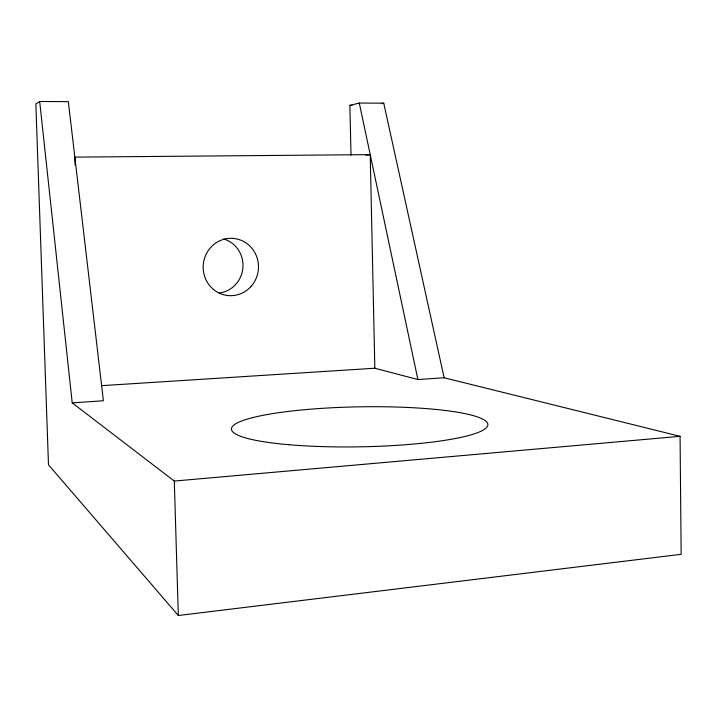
<?xml version="1.0" encoding="UTF-8"?>
<svg xmlns="http://www.w3.org/2000/svg" width="717" height="717" viewBox="0 0 717 717"><rect width="100%" height="100%" fill="white"/><g stroke="black" fill="none" stroke-linecap="round" stroke-linejoin="round"><path stroke-width="1.08" d="M39.695 101.491L72.22 402.873L103.4 400.767L68.33 101.635L39.695 101.491L35.85 104.019L48.478 464.795L178.318 615.509L681.15 554.313L680.066 436.321L444.119 377.76L417.894 379.535L374.839 368.224L101.5 385.674M350.998 155.141L349.887 105.354L359.289 103.051L383.738 103.167L444.119 377.76M381.561 103.678L383.738 103.167M365.966 155.239L370.223 154.63L374.839 368.224M72.22 402.873L174.303 481.071L680.066 436.321M370.223 154.63L74.837 157.131L75.097 164.937M349.887 105.354L352.074 105.363M359.289 103.051L417.894 379.535M174.303 481.071L178.318 615.509M223.605 238.967A27.622 26.708 -85.1 0 1 242.92 267.71A27.622 26.708 -85.1 0 1 219.232 292.993M289.292 444.755A128.262 20.004 -1 0 0 487.721 425.674A128.262 20.004 -1 0 0 302.063 409.936A128.262 20.004 -1 0 0 289.292 444.755M250.789 286.71A28.698 27.649 -84.9 0 0 237.399 239.084A28.698 27.649 -84.9 0 0 204.264 275.194A28.698 27.649 -84.9 0 0 250.789 286.71"/></g></svg>
